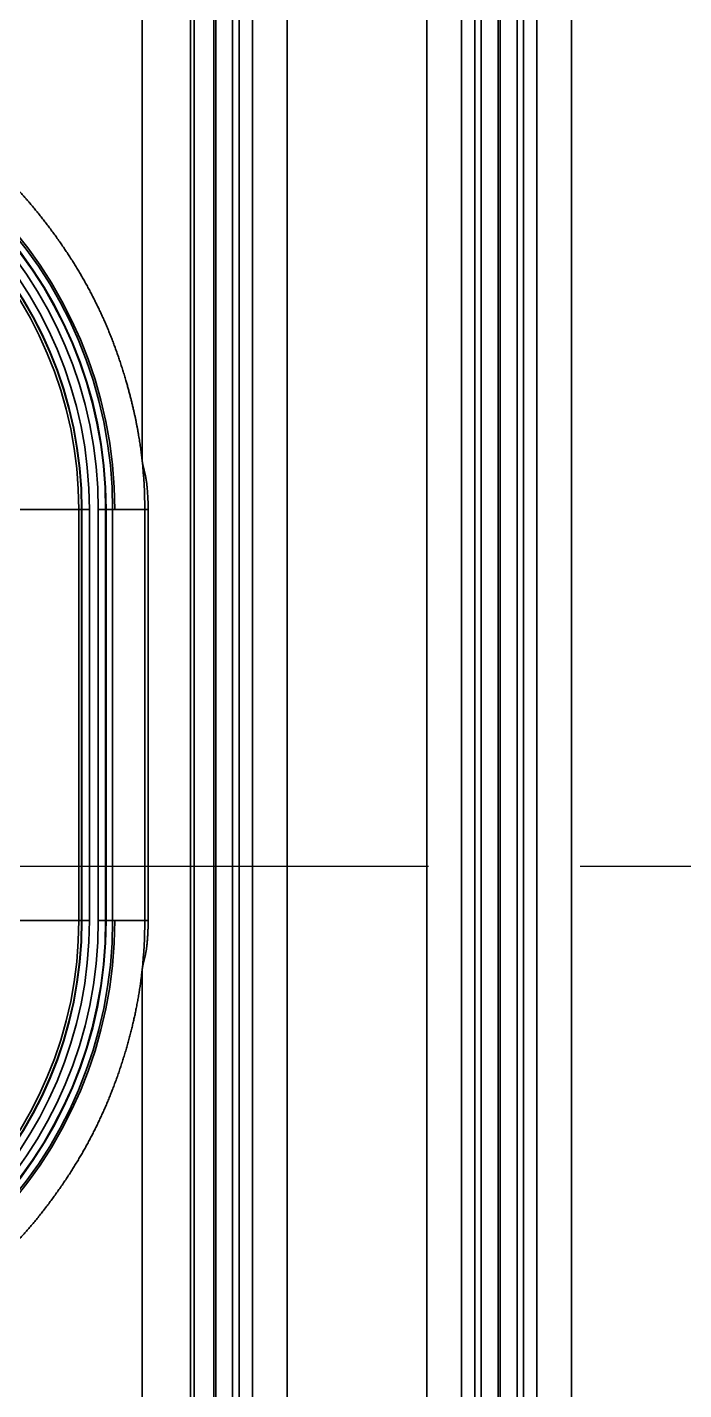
# Model space of a CAD drawing. Header units: millimetres. Extents: x -13 to 1082, y 396 to 866.
# Drawn here: x 318.7 to 360.5, y 625.9 to 712.6 of the extents above; entities that cross this region are included whole.
import ezdxf

# ---------------------------------------------------------------- set-up
doc = ezdxf.new("R2010")
doc.units = ezdxf.units.MM
doc.linetypes.add('CENTER', pattern=[50.8, 31.75, -6.35, 6.35, -6.35])
doc.layers.add('10', color=7, linetype='Continuous', true_color=0xffffff)

msp = doc.modelspace()

# ---------------------------------------------------------------- linework, layer by layer
at = {"layer": '10', "color": 7, "linetype": 'Continuous', "lineweight": 35}
for p, q in [((329.076, 607.029), (329.076, 752.754)), ((329.322, 607.029), (329.322, 752.754)), ((330.558, 607.029), (330.558, 752.754)), ((330.692, 752.754), (330.692, 607.029)), ((331.76, 607.029), (331.76, 752.754)), ((332.174, 752.754), (332.174, 607.029)), ((333.028, 752.754), (333.028, 607.029)), ((335.231, 607.029), (335.231, 752.754)), ((344.109, 752.754), (344.109, 606.963)), ((346.312, 610.918), (346.312, 752.754)), ((347.166, 752.754), (347.166, 611.345)), ((347.58, 752.754), (347.58, 611.381)), ((348.648, 611.417), (348.648, 752.754)), ((348.782, 752.754), (348.782, 611.417)), ((349.85, 611.381), (349.85, 752.754)), ((350.264, 752.754), (350.264, 611.345)), ((351.118, 752.754), (351.118, 610.918)), ((353.321, 606.963), (353.321, 752.754)), ((315.153, 681.901), (321.977, 681.901)), ((321.977, 681.901), (322.151, 681.901)), ((321.977, 655.771), (321.977, 681.901)), ((322.151, 681.901), (322.151, 655.771)), ((322.151, 681.901), (322.653, 681.901)), ((322.176, 681.901), (322.176, 655.771)), ((322.653, 655.771), (322.653, 681.901)), ((323.215, 681.901), (323.717, 681.901)), ((323.215, 681.901), (323.215, 655.771)), ((323.684, 655.771), (323.684, 681.901)), ((323.717, 681.901), (324.129, 681.901)), ((323.717, 655.771), (323.717, 681.901)), ((324.129, 681.901), (324.129, 655.771)), ((326.169, 681.901), (326.39, 681.901)), ((326.169, 655.771), (326.169, 681.901)), ((326.39, 655.771), (326.39, 681.901)), ((321.977, 655.771), (315.153, 655.771)), ((322.151, 655.771), (321.977, 655.771)), ((322.653, 655.771), (322.151, 655.771)), ((323.717, 655.771), (323.215, 655.771)), ((324.129, 655.771), (323.717, 655.771)), ((326.39, 655.771), (326.169, 655.771))]:
    msp.add_line(p, q, dxfattribs=at)
at = {"layer": '10', "color": 1, "linetype": 'CENTER', "ltscale": 1.52}
msp.add_line((-12.915, 659.236), (457.085, 659.236), dxfattribs=at)
at = {"layer": '10', "color": 7, "linetype": 'Continuous', "lineweight": 35}
for centre, radius, start, end in [((296.455, 681.901), 27.805, 0, 90), ((296.455, 681.901), 27.674, 360, 90), ((296.455, 681.901), 27.261, 360, 90), ((296.455, 681.901), 27.229, 0, 90), ((296.455, 681.901), 26.76, 0, 90), ((296.455, 681.901), 26.198, 0, 90), ((296.455, 681.901), 25.721, 0, 90), ((296.455, 681.901), 25.696, 360, 90), ((296.455, 681.901), 25.522, 360, 90), ((296.455, 655.771), 25.721, 270, 0), ((296.455, 655.771), 27.229, 270, 0), ((296.455, 655.771), 27.805, 270, 0), ((296.455, 655.771), 25.696, 270, 0), ((296.455, 655.771), 26.198, 270, 0), ((296.455, 655.771), 27.261, 270, 0), ((296.455, 655.771), 26.76, 270, 0), ((296.455, 655.771), 25.522, 270, 0), ((296.455, 655.771), 27.674, 270, 360)]:
    msp.add_arc(centre, radius, start, end, dxfattribs=at)
for points in [[(326.019, 752.754), (326.013, 730.187), (326.007, 707.62), (326, 685.053)], [(326.002, 685.053), (326.113, 684.007), (326.169, 682.954), (326.169, 681.901)], [(326.169, 655.771), (326.169, 654.718), (326.113, 653.665), (326.001, 652.618)], [(326, 652.618), (326.007, 637.422), (326.013, 622.225), (326.019, 607.029)]]:
    msp.add_open_spline(points, degree=3, dxfattribs=at)
for points, degree, knots in [([(317.142, 703.218), (318.03, 702.358), (318.889, 701.35), (319.709, 700.388), (320.477, 699.325), (322.023, 697.187), (323.132, 694.916), (323.697, 693.757), (324.157, 692.55), (324.605, 691.374), (324.974, 690.102), (325.265, 689.099), (325.487, 688.117), (325.841, 686.546), (326, 685.053)], 2, [0, 0, 0, 0.125, 0.125, 0.25, 0.25, 0.5, 0.5, 0.625, 0.625, 0.75, 0.75, 0.85, 0.85, 1, 1, 1]), ([(326.39, 681.901), (326.39, 681.918), (326.39, 681.952), (326.39, 682.003), (326.389, 682.057), (326.388, 682.112), (326.387, 682.17), (326.386, 682.229), (326.384, 682.29), (326.382, 682.354), (326.379, 682.419), (326.376, 682.487), (326.373, 682.556), (326.369, 682.628), (326.363, 682.739), (326.355, 682.881), (326.343, 683.046), (326.332, 683.19), (326.322, 683.311), (326.313, 683.411), (326.304, 683.498), (326.295, 683.582), (326.283, 683.669), (326.27, 683.756), (326.256, 683.842), (326.241, 683.929), (326.224, 684.016), (326.205, 684.103), (326.186, 684.19), (326.168, 684.263), (326.154, 684.321), (326.143, 684.364), (326.133, 684.406), (326.123, 684.447), (326.113, 684.487), (326.104, 684.526), (326.095, 684.565), (326.086, 684.601), (326.078, 684.637), (326.07, 684.672), (326.063, 684.706), (326.055, 684.739), (326.049, 684.771), (326.042, 684.802), (326.036, 684.831), (326.031, 684.86), (326.026, 684.888), (326.021, 684.914), (326.016, 684.94), (326.012, 684.964), (326.009, 684.988), (326.006, 685.011), (326.003, 685.032), (326.001, 685.046), (326, 685.053)], 3, [0, 0, 0, 0, 0.015536, 0.0317, 0.048495, 0.065918, 0.083971, 0.102653, 0.121965, 0.141905, 0.162475, 0.183674, 0.205502, 0.227959, 0.251044, 0.310063, 0.362151, 0.407313, 0.44555, 0.476866, 0.501266, 0.52868, 0.556164, 0.58372, 0.611351, 0.63906, 0.66685, 0.694725, 0.722686, 0.750738, 0.765074, 0.779064, 0.792707, 0.806003, 0.818954, 0.83156, 0.84382, 0.855736, 0.867309, 0.878537, 0.889423, 0.899967, 0.910168, 0.920028, 0.929547, 0.938726, 0.947565, 0.956065, 0.964228, 0.972053, 0.979541, 0.986695, 0.993514, 1, 1, 1, 1]), ([(326.169, 681.901), (326.042, 681.901), (325.915, 681.901), (325.664, 681.901), (325.541, 681.901), (325.303, 681.901), (325.188, 681.901), (324.972, 681.901), (324.87, 681.901), (324.683, 681.901), (324.597, 681.901), (324.445, 681.901), (324.379, 681.901), (324.269, 681.901), (324.224, 681.901), (324.159, 681.901), (324.138, 681.901), (324.129, 681.901)], 3, [0, 0, 0, 0, 0.125, 0.125, 0.25, 0.25, 0.375, 0.375, 0.5, 0.5, 0.625, 0.625, 0.75, 0.75, 0.875, 0.875, 1, 1, 1, 1]), ([(326.169, 655.771), (326.042, 655.771), (325.915, 655.771), (325.664, 655.771), (325.541, 655.771), (325.303, 655.771), (325.189, 655.771), (324.972, 655.771), (324.87, 655.771), (324.683, 655.771), (324.597, 655.771), (324.445, 655.771), (324.379, 655.771), (324.269, 655.771), (324.225, 655.771), (324.159, 655.771), (324.138, 655.771), (324.129, 655.771)], 3, [0, 0, 0, 0, 0.125, 0.125, 0.25, 0.25, 0.375, 0.375, 0.5, 0.5, 0.625, 0.625, 0.75, 0.75, 0.875, 0.875, 1, 1, 1, 1]), ([(326, 652.618), (326.001, 652.625), (326.003, 652.637), (326.005, 652.657), (326.008, 652.678), (326.011, 652.699), (326.015, 652.722), (326.019, 652.745), (326.023, 652.769), (326.028, 652.794), (326.033, 652.82), (326.038, 652.847), (326.043, 652.875), (326.049, 652.903), (326.056, 652.933), (326.062, 652.963), (326.069, 652.994), (326.076, 653.026), (326.084, 653.059), (326.091, 653.093), (326.1, 653.128), (326.108, 653.163), (326.117, 653.2), (326.126, 653.237), (326.135, 653.275), (326.145, 653.315), (326.155, 653.355), (326.165, 653.397), (326.176, 653.441), (326.187, 653.488), (326.197, 653.534), (326.208, 653.58), (326.217, 653.626), (326.227, 653.672), (326.236, 653.718), (326.244, 653.764), (326.252, 653.81), (326.26, 653.856), (326.268, 653.902), (326.275, 653.948), (326.281, 653.994), (326.288, 654.04), (326.294, 654.086), (326.299, 654.132), (326.307, 654.204), (326.319, 654.319), (326.333, 654.493), (326.35, 654.716), (326.363, 654.921), (326.372, 655.089), (326.377, 655.202), (326.381, 655.31), (326.385, 655.412), (326.387, 655.509), (326.389, 655.601), (326.39, 655.688), (326.39, 655.744), (326.39, 655.771)], 3, [0, 0, 0, 0, 0.005977, 0.012237, 0.018783, 0.025614, 0.032732, 0.040138, 0.047832, 0.055815, 0.064087, 0.072649, 0.081501, 0.090645, 0.100079, 0.109806, 0.119824, 0.130135, 0.140739, 0.151637, 0.162828, 0.174313, 0.186093, 0.198167, 0.210536, 0.223201, 0.236162, 0.249419, 0.264299, 0.279153, 0.293979, 0.30878, 0.323555, 0.338305, 0.35303, 0.36773, 0.382406, 0.397059, 0.411689, 0.426296, 0.440881, 0.455444, 0.469986, 0.484507, 0.499007, 0.538264, 0.593024, 0.663298, 0.749097, 0.786247, 0.821744, 0.855588, 0.887778, 0.918315, 0.947197, 0.974426, 1, 1, 1, 1]), ([(326, 652.618), (325.864, 651.336), (325.6, 650.051), (325.351, 648.836), (324.979, 647.569), (324.225, 645.008), (323.13, 642.758), (322.029, 640.498), (320.478, 638.343), (318.918, 636.174), (317.142, 634.454)], 2, [0, 0, 0, 0.125, 0.125, 0.25, 0.25, 0.5, 0.5, 0.75, 0.75, 1, 1, 1])]:
    msp.add_open_spline(points, degree=degree, knots=knots, dxfattribs=at)

doc.saveas('drawing.dxf')
